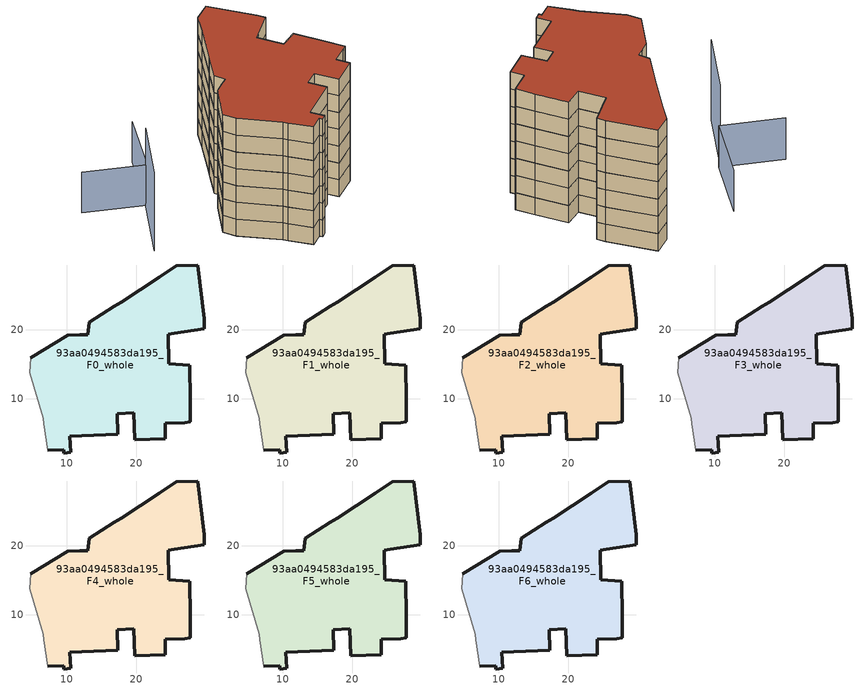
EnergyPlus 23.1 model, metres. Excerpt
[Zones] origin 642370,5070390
93aa0494583da195_F0_whole
 floor ground (EU_floor_Construction): 27.84,6.65 27.84,9.75 27.74,14.86 24.74,15.06 24.65,19.37 25.55,19.46 29.85,20.16 29.85,21.57 28.95,29.37 25.85,29.27 23.34,27.57 17.84,23.97 16.84,23.37 13.24,21.07 13.04,19.26 11.83,19.26 10.14,19.17 4.73,15.96 4.63,13.76 6.53,7.16 6.63,6.36 7.23,2.55 9.53,2.66 9.53,2.16 10.53,2.25 10.43,4.55 17.33,4.86 17.24,7.86 19.64,7.96 19.84,4.05 24.24,4.25 24.24,6.46 27.05,6.55 z0
 wall outside (EU_wall_Construction): 4.73,15.96 10.14,19.17 11.83,19.26 13.04,19.26 13.24,21.07 16.84,23.37 17.84,23.97 23.34,27.57 25.85,29.27 28.95,29.37 29.85,21.57 29.85,20.16 25.55,19.46 24.65,19.37 24.74,15.06 27.74,14.86 27.84,9.75 27.84,6.65 27.05,6.55 24.24,6.46 24.24,4.25 19.84,4.05 19.64,7.96 17.24,7.86 17.33,4.86 10.43,4.55 10.53,2.25 9.53,2.16 9.53,2.66 7.23,2.55 z0:3
 wall adiabatic (EU_wall_Construction): 7.23,2.55 6.63,6.36 6.53,7.16 4.63,13.76 4.73,15.96 z0:3
93aa0494583da195_F1_whole
 floor to 93aa0494583da195_F0_whole (EU_floor_Construction): 27.84,6.65 27.84,9.75 27.74,14.86 24.74,15.06 24.65,19.37 25.54,19.46 29.85,20.16 29.85,21.57 28.95,29.37 25.85,29.27 23.34,27.57 17.84,23.97 16.84,23.37 13.24,21.07 13.04,19.26 11.83,19.26 10.13,19.17 4.73,15.96 4.63,13.76 6.53,7.16 6.63,6.36 7.23,2.55 9.53,2.66 9.53,2.16 10.53,2.25 10.43,4.55 17.33,4.86 17.24,7.86 19.64,7.96 19.84,4.05 24.24,4.25 24.24,6.46 27.04,6.55 z3
 wall outside (EU_wall_Construction): 4.73,15.96 10.14,19.17 11.83,19.26 13.04,19.26 13.24,21.07 16.84,23.37 17.84,23.97 23.34,27.57 25.85,29.27 28.95,29.37 29.85,21.57 29.85,20.16 25.55,19.46 24.65,19.37 24.74,15.06 27.74,14.86 27.84,9.75 27.84,6.65 27.05,6.55 24.24,6.46 24.24,4.25 19.84,4.05 19.64,7.96 17.24,7.86 17.33,4.86 10.43,4.55 10.53,2.25 9.53,2.16 9.53,2.66 7.23,2.55 z3:6
 wall adiabatic (EU_wall_Construction): 7.23,2.55 6.63,6.36 6.53,7.16 4.63,13.76 4.73,15.96 z3:6
93aa0494583da195_F2_whole
 floor to 93aa0494583da195_F1_whole (EU_floor_Construction): 27.84,6.65 27.84,9.75 27.74,14.86 24.74,15.06 24.65,19.37 25.54,19.46 29.85,20.16 29.85,21.57 28.95,29.37 25.85,29.27 23.34,27.57 17.84,23.97 16.84,23.37 13.24,21.07 13.04,19.26 11.83,19.26 10.13,19.17 4.73,15.96 4.63,13.76 6.53,7.16 6.63,6.36 7.23,2.55 9.53,2.66 9.53,2.16 10.53,2.25 10.43,4.55 17.33,4.86 17.24,7.86 19.64,7.96 19.84,4.05 24.24,4.25 24.24,6.46 27.04,6.55 z6
 wall outside (EU_wall_Construction): 4.73,15.96 10.14,19.17 11.83,19.26 13.04,19.26 13.24,21.07 16.84,23.37 17.84,23.97 23.34,27.57 25.85,29.27 28.95,29.37 29.85,21.57 29.85,20.16 25.55,19.46 24.65,19.37 24.74,15.06 27.74,14.86 27.84,9.75 27.84,6.65 27.05,6.55 24.24,6.46 24.24,4.25 19.84,4.05 19.64,7.96 17.24,7.86 17.33,4.86 10.43,4.55 10.53,2.25 9.53,2.16 9.53,2.66 7.23,2.55 z6:9
 wall adiabatic (EU_wall_Construction): 7.23,2.55 6.63,6.36 6.53,7.16 4.63,13.76 4.73,15.96 z6:9
93aa0494583da195_F3_whole
 floor to 93aa0494583da195_F2_whole (EU_floor_Construction): 27.84,6.65 27.84,9.75 27.74,14.86 24.74,15.06 24.65,19.37 25.54,19.46 29.85,20.16 29.85,21.57 28.95,29.37 25.85,29.27 23.34,27.57 17.84,23.97 16.84,23.37 13.24,21.07 13.04,19.26 11.83,19.26 10.13,19.17 4.73,15.96 4.63,13.76 6.53,7.16 6.63,6.36 7.23,2.55 9.53,2.66 9.53,2.16 10.53,2.25 10.43,4.55 17.33,4.86 17.24,7.86 19.64,7.96 19.84,4.05 24.24,4.25 24.24,6.46 27.04,6.55 z9
 wall outside (EU_wall_Construction): 4.73,15.96 10.14,19.17 11.83,19.26 13.04,19.26 13.24,21.07 16.84,23.37 17.84,23.97 23.34,27.57 25.85,29.27 28.95,29.37 29.85,21.57 29.85,20.16 25.55,19.46 24.65,19.37 24.74,15.06 27.74,14.86 27.84,9.75 27.84,6.65 27.05,6.55 24.24,6.46 24.24,4.25 19.84,4.05 19.64,7.96 17.24,7.86 17.33,4.86 10.43,4.55 10.53,2.25 9.53,2.16 9.53,2.66 7.23,2.55 z9:12
 wall adiabatic (EU_wall_Construction): 7.23,2.55 6.63,6.36 6.53,7.16 4.63,13.76 4.73,15.96 z9:12
93aa0494583da195_F4_whole
 floor to 93aa0494583da195_F3_whole (EU_floor_Construction): 27.84,6.65 27.84,9.75 27.74,14.86 24.74,15.06 24.65,19.37 25.54,19.46 29.85,20.16 29.85,21.57 28.95,29.37 25.85,29.27 23.34,27.57 17.84,23.97 16.84,23.37 13.24,21.07 13.04,19.26 11.83,19.26 10.13,19.17 4.73,15.96 4.63,13.76 6.53,7.16 6.63,6.36 7.23,2.55 9.53,2.66 9.53,2.16 10.53,2.25 10.43,4.55 17.33,4.86 17.24,7.86 19.64,7.96 19.84,4.05 24.24,4.25 24.24,6.46 27.04,6.55 z12
 wall outside (EU_wall_Construction): 4.73,15.96 10.14,19.17 11.83,19.26 13.04,19.26 13.24,21.07 16.84,23.37 17.84,23.97 23.34,27.57 25.85,29.27 28.95,29.37 29.85,21.57 29.85,20.16 25.55,19.46 24.65,19.37 24.74,15.06 27.74,14.86 27.84,9.75 27.84,6.65 27.05,6.55 24.24,6.46 24.24,4.25 19.84,4.05 19.64,7.96 17.24,7.86 17.33,4.86 10.43,4.55 10.53,2.25 9.53,2.16 9.53,2.66 7.23,2.55 z12:15
 wall adiabatic (EU_wall_Construction): 7.23,2.55 6.63,6.36 6.53,7.16 4.63,13.76 4.73,15.96 z12:15
93aa0494583da195_F5_whole
 floor to 93aa0494583da195_F4_whole (EU_floor_Construction): 27.84,6.65 27.84,9.75 27.74,14.86 24.74,15.06 24.65,19.37 25.54,19.46 29.85,20.16 29.85,21.57 28.95,29.37 25.85,29.27 23.34,27.57 17.84,23.97 16.84,23.37 13.24,21.07 13.04,19.26 11.83,19.26 10.13,19.17 4.73,15.96 4.63,13.76 6.53,7.16 6.63,6.36 7.23,2.55 9.53,2.66 9.53,2.16 10.53,2.25 10.43,4.55 17.33,4.86 17.24,7.86 19.64,7.96 19.84,4.05 24.24,4.25 24.24,6.46 27.04,6.55 z15
 wall outside (EU_wall_Construction): 4.73,15.96 10.14,19.17 11.83,19.26 13.04,19.26 13.24,21.07 16.84,23.37 17.84,23.97 23.34,27.57 25.85,29.27 28.95,29.37 29.85,21.57 29.85,20.16 25.55,19.46 24.65,19.37 24.74,15.06 27.74,14.86 27.84,9.75 27.84,6.65 27.05,6.55 24.24,6.46 24.24,4.25 19.84,4.05 19.64,7.96 17.24,7.86 17.33,4.86 10.43,4.55 10.53,2.25 9.53,2.16 9.53,2.66 7.23,2.55 z15:18
 wall adiabatic (EU_wall_Construction): 7.23,2.55 6.63,6.36 6.53,7.16 4.63,13.76 4.73,15.96 z15:18
93aa0494583da195_F6_whole
 floor to 93aa0494583da195_F5_whole (EU_floor_Construction): 27.84,6.65 27.84,9.75 27.74,14.86 24.74,15.06 24.65,19.37 25.54,19.46 29.85,20.16 29.85,21.57 28.95,29.37 25.85,29.27 23.34,27.57 17.84,23.97 16.84,23.37 13.24,21.07 13.04,19.26 11.83,19.26 10.13,19.17 4.73,15.96 4.63,13.76 6.53,7.16 6.63,6.36 7.23,2.55 9.53,2.66 9.53,2.16 10.53,2.25 10.43,4.55 17.33,4.86 17.24,7.86 19.64,7.96 19.84,4.05 24.24,4.25 24.24,6.46 27.04,6.55 z18
 wall outside (EU_wall_Construction): 4.73,15.96 10.14,19.17 11.83,19.26 13.04,19.26 13.24,21.07 16.84,23.37 17.84,23.97 23.34,27.57 25.85,29.27 28.95,29.37 29.85,21.57 29.85,20.16 25.55,19.46 24.65,19.37 24.74,15.06 27.74,14.86 27.84,9.75 27.84,6.65 27.05,6.55 24.24,6.46 24.24,4.25 19.84,4.05 19.64,7.96 17.24,7.86 17.33,4.86 10.43,4.55 10.53,2.25 9.53,2.16 9.53,2.66 7.23,2.55 z18:21
 wall adiabatic (EU_wall_Construction): 7.23,2.55 6.63,6.36 6.53,7.16 4.63,13.76 4.73,15.96 z18:21
 roof outside (EU_roof_Construction): 28.95,29.37 29.85,21.57 29.85,20.16 25.55,19.46 24.65,19.37 24.74,15.06 27.74,14.86 27.84,9.75 27.84,6.65 27.05,6.55 24.24,6.46 24.24,4.25 19.84,4.05 19.64,7.96 17.24,7.86 17.33,4.86 10.43,4.55 10.53,2.25 9.53,2.16 9.53,2.66 7.23,2.55 6.63,6.36 6.53,7.16 4.63,13.76 4.73,15.96 10.14,19.17 11.83,19.26 13.04,19.26 13.24,21.07 16.84,23.37 17.84,23.97 23.34,27.57 25.85,29.27 z21
shading: 4.73,15.97 10.08,3.48 z0:19.7; 6.14,28.88 -3.67,23.17 z0:14; 15.67,35.24 6.51,28.82 / 6.51,28.82 0.93,36.78 z0:7.2
[Building]
EU S2 Campaign: North Axis=0; Terrain=City; Solar Distribution=FullExterior
[Site:Location]
Lyon-Bron: Latitude=45.75; Longitude=5; Time Zone=1; Elevation=198
[SizingPeriod:WeatherFileDays]
AnnualSizingPeriod: Begin Month=1; Begin Day of Month=1; End Month=12; End Day of Month=31; Day of Week for Start Day=Monday; Use Weather File Daylight Saving Period=No; Use Weather File Rain and Snow Indicators=No
[MATERIAL]
EU_InternalMass_Material: Roughness=MediumRough; Thickness=0.1; Conductivity=1; Density=1800; Specific Heat=900; Thermal Absorptance=0.9; Solar Absorptance=0.7; Visible Absorptance=0.7
[MATERIAL:NOMASS] Roughness=MediumRough; Thermal Absorptance=0.9; Solar Absorptance=0.7; Visible Absorptance=0.7
Name | Thermal Resistance
EU_wall_NoMass | 1.97775
EU_roof_NoMass | 1.81626
EU_floor_NoMass | 1.84812
[CONSTRUCTION]
EU_wall_Construction: EU_wall_NoMass
EU_roof_Construction: EU_roof_NoMass
EU_floor_Construction: EU_floor_NoMass
EU_InternalMass_Construction: EU_InternalMass_Material
[ZONE] Type=1; Multiplier=1; Ceiling Height=autocalculate; Volume=1220.98; Floor Area=autocalculate; Part of Total Floor Area=Yes
93aa0494583da195_F0_whole; 93aa0494583da195_F1_whole; 93aa0494583da195_F2_whole; 93aa0494583da195_F3_whole; 93aa0494583da195_F4_whole; 93aa0494583da195_F5_whole; 93aa0494583da195_F6_whole
[INTERNALMASS] Construction=EU_InternalMass_Construction; Surface Area=406.993
Name | Zone or ZoneList
93aa0494583da195_F0_whole_EU_InternalMass | 93aa0494583da195_F0_whole
93aa0494583da195_F1_whole_EU_InternalMass | 93aa0494583da195_F1_whole
93aa0494583da195_F2_whole_EU_InternalMass | 93aa0494583da195_F2_whole
93aa0494583da195_F3_whole_EU_InternalMass | 93aa0494583da195_F3_whole
93aa0494583da195_F4_whole_EU_InternalMass | 93aa0494583da195_F4_whole
93aa0494583da195_F5_whole_EU_InternalMass | 93aa0494583da195_F5_whole
93aa0494583da195_F6_whole_EU_InternalMass | 93aa0494583da195_F6_whole
[OTHEREQUIPMENT] Fuel Type=Electricity; Design Level Calculation Method=Watts/Area; Power per Zone Floor Area=1; Fraction Latent=0; Fraction Radiant=0; Fraction Lost=0; Carbon Dioxide Generation Rate=0; EndUse Subcategory=EU_Step8_InternalGains
Name | Zone or ZoneList or Space or SpaceList | Schedule
EU_Step8_InternalGain_93aa0494583da195_F0_whole_f000 | 93aa0494583da195_F0_whole | EU_Step8_GainSchedule_93aa0494583da195_F0_whole_f000
EU_Step8_InternalGain_93aa0494583da195_F1_whole_f000 | 93aa0494583da195_F1_whole | EU_Step8_GainSchedule_93aa0494583da195_F1_whole_f000
EU_Step8_InternalGain_93aa0494583da195_F2_whole_f000 | 93aa0494583da195_F2_whole | EU_Step8_GainSchedule_93aa0494583da195_F2_whole_f000
EU_Step8_InternalGain_93aa0494583da195_F3_whole_f000 | 93aa0494583da195_F3_whole | EU_Step8_GainSchedule_93aa0494583da195_F3_whole_f000
EU_Step8_InternalGain_93aa0494583da195_F4_whole_f000 | 93aa0494583da195_F4_whole | EU_Step8_GainSchedule_93aa0494583da195_F4_whole_f000
EU_Step8_InternalGain_93aa0494583da195_F5_whole_f000 | 93aa0494583da195_F5_whole | EU_Step8_GainSchedule_93aa0494583da195_F5_whole_f000
EU_Step8_InternalGain_93aa0494583da195_F6_whole_f000 | 93aa0494583da195_F6_whole | EU_Step8_GainSchedule_93aa0494583da195_F6_whole_f000
[ZONEVENTILATION:DESIGNFLOWRATE] Schedule=EU_AlwaysOn; Design Flow Rate Calculation Method=AirChanges/Hour; Air Changes per Hour=0.759424; Ventilation Type=Natural; Fan Pressure Rise=0; Fan Total Efficiency=1; Constant Term Coefficient=1; Temperature Term Coefficient=0; Velocity Term Coefficient=0; Velocity Squared Term Coefficient=0; Minimum Indoor Temperature=-100; Maximum Indoor Temperature=100; Delta Temperature=-100; Minimum Outdoor Temperature=-100; Maximum Outdoor Temperature=100; Maximum Wind Speed=40
Name | Zone or ZoneList or Space or SpaceList
EU_ConstantAir_93aa0494583da195_F0_whole | 93aa0494583da195_F0_whole
EU_ConstantAir_93aa0494583da195_F1_whole | 93aa0494583da195_F1_whole
EU_ConstantAir_93aa0494583da195_F2_whole | 93aa0494583da195_F2_whole
EU_ConstantAir_93aa0494583da195_F3_whole | 93aa0494583da195_F3_whole
EU_ConstantAir_93aa0494583da195_F4_whole | 93aa0494583da195_F4_whole
EU_ConstantAir_93aa0494583da195_F5_whole | 93aa0494583da195_F5_whole
EU_ConstantAir_93aa0494583da195_F6_whole | 93aa0494583da195_F6_whole
[HVACTEMPLATE:THERMOSTAT] Constant Heating Setpoint=20; Constant Cooling Setpoint=50
EU_HeatOnly_93aa0494583da195_F0_whole; EU_HeatOnly_93aa0494583da195_F1_whole; EU_HeatOnly_93aa0494583da195_F2_whole; EU_HeatOnly_93aa0494583da195_F3_whole; EU_HeatOnly_93aa0494583da195_F4_whole; EU_HeatOnly_93aa0494583da195_F5_whole; EU_HeatOnly_93aa0494583da195_F6_whole
[HVACTEMPLATE:ZONE:IDEALLOADSAIRSYSTEM] System Availability Schedule=EU_AlwaysOn; Maximum Heating Supply Air Temperature=50; Minimum Cooling Supply Air Temperature=13; Maximum Heating Supply Air Humidity Ratio=0.0156; Minimum Cooling Supply Air Humidity Ratio=0.0077; Heating Limit=NoLimit; Cooling Limit=NoLimit; Heating Availability Schedule=EU_AlwaysOn; Cooling Availability Schedule=EU_CoolingOff; Dehumidification Control Type=ConstantSensibleHeatRatio; Cooling Sensible Heat Ratio=0.7; Dehumidification Setpoint=60; Humidification Control Type=None; Humidification Setpoint=30; Outdoor Air Method=None; Outdoor Air Flow Rate per Person=0.00944; Outdoor Air Flow Rate per Zone Floor Area=0; Outdoor Air Flow Rate per Zone=0; Demand Controlled Ventilation Type=None; Outdoor Air Economizer Type=NoEconomizer; Heat Recovery Type=None; Sensible Heat Recovery Effectiveness=0.7; Latent Heat Recovery Effectiveness=0.65
Name | Template Thermostat
93aa0494583da195_F0_whole | EU_HeatOnly_93aa0494583da195_F0_whole
93aa0494583da195_F1_whole | EU_HeatOnly_93aa0494583da195_F1_whole
93aa0494583da195_F2_whole | EU_HeatOnly_93aa0494583da195_F2_whole
93aa0494583da195_F3_whole | EU_HeatOnly_93aa0494583da195_F3_whole
93aa0494583da195_F4_whole | EU_HeatOnly_93aa0494583da195_F4_whole
93aa0494583da195_F5_whole | EU_HeatOnly_93aa0494583da195_F5_whole
93aa0494583da195_F6_whole | EU_HeatOnly_93aa0494583da195_F6_whole
[SIZING:ZONE] Zone Cooling Design Supply Air Temperature Input Method=SupplyAirTemperature; Zone Cooling Design Supply Air Temperature=13; Zone Heating Design Supply Air Temperature Input Method=SupplyAirTemperature; Zone Heating Design Supply Air Temperature=50; Zone Cooling Design Supply Air Humidity Ratio=0.008; Zone Heating Design Supply Air Humidity Ratio=0.008; Cooling Design Air Flow Method=DesignDay; Cooling Design Air Flow Rate=0; Cooling Minimum Air Flow per Zone Floor Area=0.000762; Cooling Minimum Air Flow=0; Cooling Minimum Air Flow Fraction=0.2; Heating Design Air Flow Method=DesignDay; Heating Design Air Flow Rate=0; Heating Maximum Air Flow per Zone Floor Area=0.002032; Heating Maximum Air Flow=0.141576; Heating Maximum Air Flow Fraction=0.3; Account for Dedicated Outdoor Air System=No; Dedicated Outdoor Air System Control Strategy=NeutralSupplyAir; Dedicated Outdoor Air Low Setpoint Temperature for Design=autosize; Dedicated Outdoor Air High Setpoint Temperature for Design=autosize; Zone Load Sizing Method=Sensible Load Only No Latent Load; Zone Latent Cooling Design Supply Air Humidity Ratio Input Method=HumidityRatioDifference; Zone Cooling Design Supply Air Humidity Ratio Difference=0.005; Zone Latent Heating Design Supply Air Humidity Ratio Input Method=HumidityRatioDifference; Zone Humidification Design Supply Air Humidity Ratio Difference=0.005
93aa0494583da195_F0_whole; 93aa0494583da195_F1_whole; 93aa0494583da195_F2_whole; 93aa0494583da195_F3_whole; 93aa0494583da195_F4_whole; 93aa0494583da195_F5_whole; 93aa0494583da195_F6_whole
[SCHEDULE:CONSTANT]
Name | Hourly Value
EU_AlwaysOn | 1
EU_CoolingOff | 0
[SCHEDULE:FILE] Column Number=1; Rows to Skip at Top=0; Number of Hours of Data=8760; Column Separator=Comma; Interpolate to Timestep=No; Minutes per Item=60; Adjust Schedule for Daylight Savings=Yes
Name | File
EU_Step8_GainSchedule_93aa0494583da195_F0_whole_f000 | ../../schedules/93aa0494583da195/93aa0494583da195_F0_whole_f000_gain.csv
EU_Step8_GainSchedule_93aa0494583da195_F1_whole_f000 | ../../schedules/93aa0494583da195/93aa0494583da195_F1_whole_f000_gain.csv
EU_Step8_GainSchedule_93aa0494583da195_F2_whole_f000 | ../../schedules/93aa0494583da195/93aa0494583da195_F2_whole_f000_gain.csv
EU_Step8_GainSchedule_93aa0494583da195_F3_whole_f000 | ../../schedules/93aa0494583da195/93aa0494583da195_F3_whole_f000_gain.csv
EU_Step8_GainSchedule_93aa0494583da195_F4_whole_f000 | ../../schedules/93aa0494583da195/93aa0494583da195_F4_whole_f000_gain.csv
EU_Step8_GainSchedule_93aa0494583da195_F5_whole_f000 | ../../schedules/93aa0494583da195/93aa0494583da195_F5_whole_f000_gain.csv
EU_Step8_GainSchedule_93aa0494583da195_F6_whole_f000 | ../../schedules/93aa0494583da195/93aa0494583da195_F6_whole_f000_gain.csv
